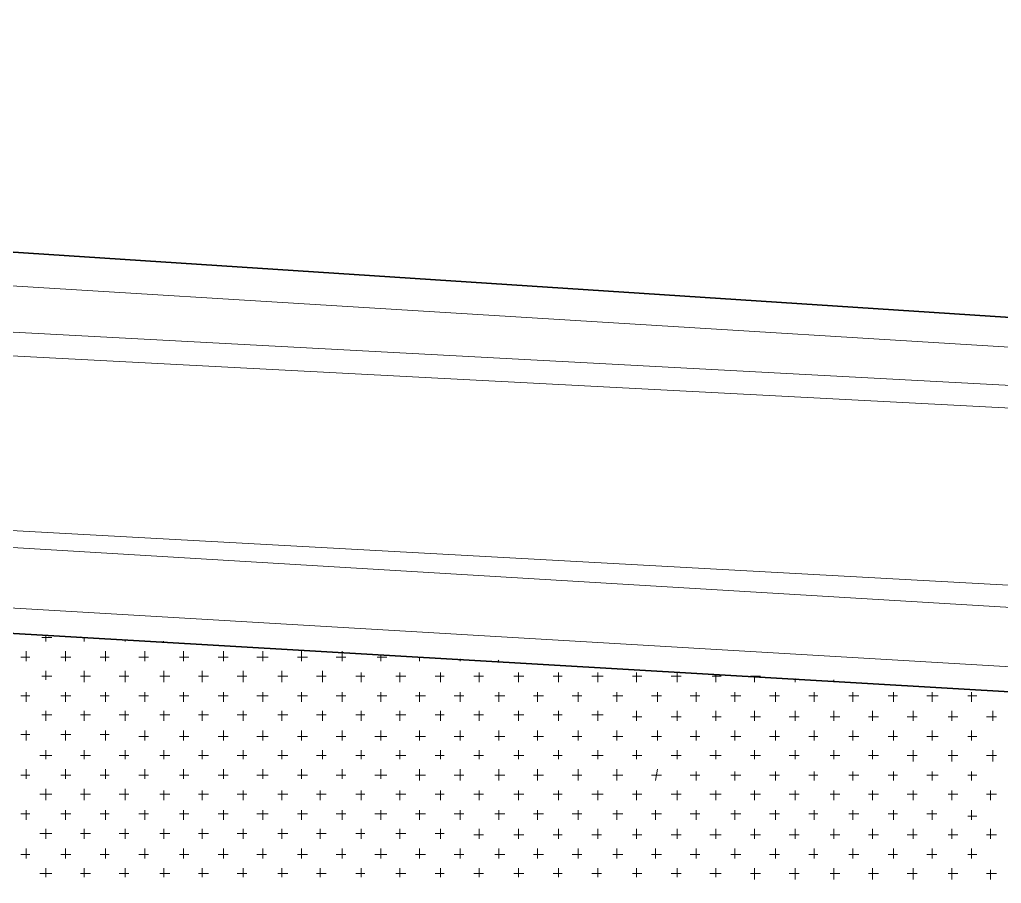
# Model space of a CAD drawing. Header units: millimetres. Extents: x -1787 to 4633, y 81 to 2259.
# Drawn here: x 831.7 to 989.6, y 1599.8 to 1738.7 of the extents above; entities that cross this region are included whole.
import ezdxf

# ---------------------------------------------------------------- set-up
doc = ezdxf.new("R2010")
doc.units = ezdxf.units.MM
doc.header["$MEASUREMENT"] = 0
doc.layers.get('0').update_dxf_attribs({"linetype": 'CONTINUOUS'})

msp = doc.modelspace()

# ---------------------------------------------------------------- linework, layer by layer
at = {"color": 1, "linetype": 'Continuous', "lineweight": 35, "true_color": 0x000001}
msp.add_lwpolyline([(552.88976, 1626.92617), (533.91772, 1680.68028), (548.87644, 1685.42329), (556.05176, 1673.62658), (771.06822, 1738.69095), (777.39223, 1721.54314), (770.21691, 1718.98921), (760.8525, 1716.19205), (761.21735, 1709.98965), (765.4739, 1696.00386), (772.64922, 1693.81477), (810.95815, 1702.5711), (1301.06918, 1670.46457)], dxfattribs=at)
at = {"color": 5, "linetype": 'Continuous', "lineweight": 20, "true_color": 0x000005}
for points in [[(1305.69058, 1666.69449), (808.52583, 1697.22001), (787.97279, 1692.84185), (769.85206, 1688.82853), (762.43351, 1692.59862), (756.83919, 1712.17874), (756.83919, 1718.38113), (772.40599, 1723.12414), (769.00075, 1733.33986), (565.05132, 1672.65365), (552.52491, 1669.49165), (547.90351, 1681.40998), (539.14719, 1678.61282), (553.49783, 1633.12857), (552.52491, 1621.57508), (522.97231, 1611.35937)], [(700.77438, 1651.73576), (1545.15178, 1601.99496), (1545.15178, 1601.99496)]]:
    msp.add_lwpolyline(points, dxfattribs=at)
at = {"color": 2, "linetype": 'Continuous', "lineweight": 20, "true_color": 0x000002}
msp.add_lwpolyline([(1290.12378, 1626.19648), (1302.89342, 1630.33141), (1307.27158, 1638.72289), (1308.85258, 1652.10061), (1301.92049, 1659.88401), (1294.13709, 1663.65409), (816.55247, 1689.19338), (764.01451, 1672.04557), (762.67674, 1668.64034), (761.82543, 1663.89733), (766.20359, 1657.69493)], close=True, dxfattribs=at)
at = {"color": 7, "linetype": 'Continuous', "lineweight": 15, "true_color": 0x000007}
msp.add_lwpolyline([(1292.92093, 1631.18272), (1302.52857, 1641.76328), (1300.70434, 1653.92484), (1291.0967, 1660.49209), (814.97146, 1685.42329), (766.44682, 1669.49165), (766.32521, 1669.61326), (769.60883, 1659.88401)], close=True, dxfattribs=at)
at = {"color": 1, "linetype": 'Continuous', "lineweight": 35, "true_color": 0x000001}
msp.add_lwpolyline([(1543.57077, 1598.22488), (698.95014, 1647.72245), (531.72863, 1598.22488), (523.33715, 1582.29323), (527.95855, 1568.0642), (553.13299, 1549.70024), (1544.5437, 1571.71267), (1551.5974, 1578.27991), (1552.57033, 1588.61724)], close=True, dxfattribs=at)
at = {"color": 3, "linetype": 'Continuous', "lineweight": 15, "true_color": 0x000003}
for points in [[(835.28128, 1639.33097), (836.86228, 1639.33097), (836.86228, 1639.33097)], [(835.88935, 1638.72289), (835.88935, 1639.69581), (835.88935, 1639.69581)], [(841.48367, 1639.33097), (841.36206, 1639.45258), (841.36206, 1639.45258)], [(842.09175, 1638.72289), (842.09175, 1639.33097), (842.09175, 1639.33097)], [(848.659, 1638.72289), (848.659, 1638.96612), (848.659, 1638.96612)], [(854.86139, 1638.72289), (854.73978, 1638.72289), (854.73978, 1638.72289)], [(832.72735, 1635.56088), (832.72735, 1637.14188), (832.72735, 1637.14188)], [(839.05136, 1635.56088), (839.05136, 1637.14188), (839.05136, 1637.14188)], [(845.49699, 1635.56088), (845.49699, 1637.14188), (845.49699, 1637.14188)], [(851.821, 1635.56088), (851.821, 1637.14188), (851.821, 1637.14188)], [(858.0234, 1635.56088), (858.0234, 1637.14188), (858.0234, 1637.14188)], [(864.46903, 1635.56088), (864.46903, 1637.14188), (864.46903, 1637.14188)], [(870.79304, 1635.56088), (870.79304, 1637.14188), (870.79304, 1637.14188)], [(876.99544, 1635.56088), (876.99544, 1637.14188), (876.99544, 1637.14188)], [(883.56268, 1635.56088), (883.56268, 1637.14188), (883.56268, 1637.14188)], [(831.87604, 1636.16896), (833.33542, 1636.16896), (833.33542, 1636.16896)], [(838.32167, 1636.16896), (839.90267, 1636.16896), (839.90267, 1636.16896)], [(844.64568, 1636.16896), (846.10507, 1636.16896), (846.10507, 1636.16896)], [(850.84808, 1636.16896), (852.42908, 1636.16896), (852.42908, 1636.16896)], [(857.41532, 1636.16896), (858.87471, 1636.16896), (858.87471, 1636.16896)], [(863.61772, 1636.16896), (865.19872, 1636.16896), (865.19872, 1636.16896)], [(869.82012, 1636.16896), (871.64435, 1636.16896), (871.64435, 1636.16896)], [(876.38736, 1636.16896), (877.96837, 1636.16896), (877.96837, 1636.16896)], [(882.58976, 1636.16896), (884.17076, 1636.16896), (884.17076, 1636.16896)], [(889.157, 1636.16896), (890.73801, 1636.16896), (890.73801, 1636.16896)], [(889.76508, 1635.56088), (889.76508, 1636.53381), (889.76508, 1636.53381)], [(895.3594, 1636.16896), (896.33233, 1636.16896), (896.33233, 1636.16896)], [(895.96748, 1635.56088), (895.96748, 1636.16896), (895.96748, 1636.16896)], [(902.53473, 1635.56088), (902.53473, 1635.92573), (902.53473, 1635.92573)], [(908.73712, 1635.56088), (908.61551, 1635.6825), (908.61551, 1635.6825)], [(835.88935, 1632.52049), (835.88935, 1633.97988), (835.88935, 1633.97988)], [(842.09175, 1632.15564), (842.09175, 1633.97988), (842.09175, 1633.97988)], [(848.659, 1632.15564), (848.659, 1633.97988), (848.659, 1633.97988)], [(854.86139, 1632.15564), (854.86139, 1633.97988), (854.86139, 1633.97988)], [(861.06379, 1632.15564), (861.06379, 1633.97988), (861.06379, 1633.97988)], [(867.63104, 1632.15564), (867.63104, 1633.97988), (867.63104, 1633.97988)], [(873.83343, 1632.15564), (873.83343, 1633.97988), (873.83343, 1633.97988)], [(880.40068, 1632.15564), (880.40068, 1633.97988), (880.40068, 1633.97988)], [(835.28128, 1633.12857), (836.86228, 1633.12857), (836.86228, 1633.12857)], [(841.48367, 1633.12857), (843.06468, 1633.12857), (843.06468, 1633.12857)], [(847.68607, 1633.12857), (849.26707, 1633.12857), (849.26707, 1633.12857)], [(854.25332, 1633.12857), (855.83432, 1633.12857), (855.83432, 1633.12857)], [(860.45571, 1633.12857), (862.03672, 1633.12857), (862.03672, 1633.12857)], [(866.65811, 1633.12857), (868.23911, 1633.12857), (868.23911, 1633.12857)], [(873.22536, 1633.12857), (874.80636, 1633.12857), (874.80636, 1633.12857)], [(879.42775, 1633.12857), (881.00876, 1633.12857), (881.00876, 1633.12857)], [(885.75177, 1633.12857), (887.21115, 1633.12857), (887.21115, 1633.12857)], [(886.60308, 1632.15564), (886.60308, 1633.73665), (886.60308, 1633.73665)], [(892.1974, 1633.12857), (893.7784, 1633.12857), (893.7784, 1633.12857)], [(892.80547, 1632.15564), (892.80547, 1633.73665), (892.80547, 1633.73665)], [(898.52141, 1633.12857), (899.9808, 1633.12857), (899.9808, 1633.12857)], [(899.37272, 1632.15564), (899.37272, 1633.73665), (899.37272, 1633.73665)], [(904.72381, 1633.12857), (906.30481, 1633.12857), (906.30481, 1633.12857)], [(905.57512, 1632.15564), (905.57512, 1633.73665), (905.57512, 1633.73665)], [(911.16944, 1633.12857), (912.75044, 1633.12857), (912.75044, 1633.12857)], [(911.89913, 1632.15564), (911.89913, 1633.73665), (911.89913, 1633.73665)], [(917.49345, 1633.12857), (918.95284, 1633.12857), (918.95284, 1633.12857)], [(918.34476, 1632.15564), (918.34476, 1633.73665), (918.34476, 1633.73665)], [(923.69585, 1633.12857), (925.52008, 1633.12857), (925.52008, 1633.12857)], [(924.66877, 1632.15564), (924.66877, 1633.73665), (924.66877, 1633.73665)], [(930.26309, 1633.12857), (931.72248, 1633.12857), (931.72248, 1633.12857)], [(930.87117, 1632.15564), (930.87117, 1633.73665), (930.87117, 1633.73665)], [(936.46549, 1633.12857), (938.04649, 1633.12857), (938.04649, 1633.12857)], [(937.43841, 1632.15564), (937.43841, 1633.73665), (937.43841, 1633.73665)], [(943.03273, 1633.12857), (944.49212, 1633.12857), (944.49212, 1633.12857)], [(943.64081, 1632.15564), (943.64081, 1633.3718), (943.64081, 1633.3718)], [(949.23513, 1633.12857), (950.81613, 1633.12857), (950.81613, 1633.12857)], [(949.84321, 1632.15564), (949.84321, 1633.12857), (949.84321, 1633.12857)], [(956.41045, 1632.15564), (956.41045, 1632.76372), (956.41045, 1632.76372)], [(962.61285, 1632.15564), (962.61285, 1632.52049), (962.61285, 1632.52049)], [(831.87604, 1629.96656), (833.33542, 1629.96656), (833.33542, 1629.96656)], [(832.72735, 1628.99364), (832.72735, 1630.57464), (832.72735, 1630.57464)], [(838.32167, 1629.96656), (839.90267, 1629.96656), (839.90267, 1629.96656)], [(839.05136, 1628.99364), (839.05136, 1630.57464), (839.05136, 1630.57464)], [(844.64568, 1629.96656), (846.10507, 1629.96656), (846.10507, 1629.96656)], [(845.49699, 1628.99364), (845.49699, 1630.57464), (845.49699, 1630.57464)], [(850.84808, 1629.96656), (852.42908, 1629.96656), (852.42908, 1629.96656)], [(851.821, 1628.99364), (851.821, 1630.57464), (851.821, 1630.57464)], [(857.41532, 1629.96656), (858.87471, 1629.96656), (858.87471, 1629.96656)], [(858.0234, 1628.99364), (858.0234, 1630.57464), (858.0234, 1630.57464)], [(863.61772, 1629.96656), (865.19872, 1629.96656), (865.19872, 1629.96656)], [(864.46903, 1628.99364), (864.46903, 1630.57464), (864.46903, 1630.57464)], [(869.82012, 1629.96656), (871.64435, 1629.96656), (871.64435, 1629.96656)], [(870.79304, 1628.99364), (870.79304, 1630.57464), (870.79304, 1630.57464)], [(876.38736, 1629.96656), (877.96837, 1629.96656), (877.96837, 1629.96656)], [(876.99544, 1628.99364), (876.99544, 1630.57464), (876.99544, 1630.57464)], [(882.58976, 1629.96656), (884.17076, 1629.96656), (884.17076, 1629.96656)], [(883.56268, 1628.99364), (883.56268, 1630.57464), (883.56268, 1630.57464)], [(889.157, 1629.96656), (890.73801, 1629.96656), (890.73801, 1629.96656)], [(889.76508, 1628.99364), (889.76508, 1630.57464), (889.76508, 1630.57464)], [(895.3594, 1629.96656), (896.94041, 1629.96656), (896.94041, 1629.96656)], [(895.96748, 1628.99364), (895.96748, 1630.57464), (895.96748, 1630.57464)], [(901.5618, 1629.96656), (903.1428, 1629.96656), (903.1428, 1629.96656)], [(902.53473, 1628.99364), (902.53473, 1630.57464), (902.53473, 1630.57464)], [(908.12904, 1629.96656), (909.71005, 1629.96656), (909.71005, 1629.96656)], [(908.73712, 1628.99364), (908.73712, 1630.57464), (908.73712, 1630.57464)], [(914.33144, 1629.96656), (915.91245, 1629.96656), (915.91245, 1629.96656)], [(914.93952, 1628.99364), (914.93952, 1630.57464), (914.93952, 1630.57464)], [(920.53384, 1629.96656), (922.11484, 1629.96656), (922.11484, 1629.96656)], [(921.50677, 1628.99364), (921.50677, 1630.57464), (921.50677, 1630.57464)], [(927.10108, 1629.96656), (928.68209, 1629.96656), (928.68209, 1629.96656)], [(927.70916, 1628.99364), (927.70916, 1630.57464), (927.70916, 1630.57464)], [(933.30348, 1629.96656), (934.88449, 1629.96656), (934.88449, 1629.96656)], [(934.27641, 1628.99364), (934.27641, 1630.57464), (934.27641, 1630.57464)], [(939.50588, 1629.96656), (941.08688, 1629.96656), (941.08688, 1629.96656)], [(940.47881, 1628.99364), (940.47881, 1630.57464), (940.47881, 1630.57464)], [(946.07312, 1629.96656), (947.65413, 1629.96656), (947.65413, 1629.96656)], [(946.6812, 1628.99364), (946.6812, 1630.57464), (946.6812, 1630.57464)], [(952.27552, 1629.96656), (953.85653, 1629.96656), (953.85653, 1629.96656)], [(953.24845, 1628.99364), (953.24845, 1630.57464), (953.24845, 1630.57464)], [(958.59954, 1629.96656), (960.05892, 1629.96656), (960.05892, 1629.96656)], [(959.45085, 1628.99364), (959.45085, 1630.57464), (959.45085, 1630.57464)], [(965.04516, 1629.96656), (966.62617, 1629.96656), (966.62617, 1629.96656)], [(965.65324, 1628.99364), (965.65324, 1630.57464), (965.65324, 1630.57464)], [(971.36918, 1629.96656), (972.82857, 1629.96656), (972.82857, 1629.96656)], [(972.22049, 1628.99364), (972.22049, 1630.57464), (972.22049, 1630.57464)], [(977.57158, 1629.96656), (979.39581, 1629.96656), (979.39581, 1629.96656)], [(978.42289, 1628.99364), (978.42289, 1630.57464), (978.42289, 1630.57464)], [(984.13882, 1629.96656), (985.59821, 1629.96656), (985.59821, 1629.96656)], [(984.7469, 1628.99364), (984.7469, 1630.57464), (984.7469, 1630.57464)], [(835.88935, 1625.95325), (835.88935, 1627.53425), (835.88935, 1627.53425)], [(842.09175, 1625.95325), (842.09175, 1627.53425), (842.09175, 1627.53425)], [(848.659, 1625.95325), (848.659, 1627.53425), (848.659, 1627.53425)], [(854.86139, 1625.95325), (854.86139, 1627.53425), (854.86139, 1627.53425)], [(861.06379, 1625.95325), (861.06379, 1627.53425), (861.06379, 1627.53425)], [(867.63104, 1625.95325), (867.63104, 1627.53425), (867.63104, 1627.53425)], [(873.83343, 1625.95325), (873.83343, 1627.53425), (873.83343, 1627.53425)], [(880.40068, 1625.95325), (880.40068, 1627.53425), (880.40068, 1627.53425)], [(886.60308, 1625.95325), (886.60308, 1627.53425), (886.60308, 1627.53425)], [(892.80547, 1625.95325), (892.80547, 1627.53425), (892.80547, 1627.53425)], [(899.37272, 1625.95325), (899.37272, 1627.53425), (899.37272, 1627.53425)], [(905.57512, 1625.95325), (905.57512, 1627.53425), (905.57512, 1627.53425)], [(911.89913, 1625.95325), (911.89913, 1627.53425), (911.89913, 1627.53425)], [(918.34476, 1625.95325), (918.34476, 1627.53425), (918.34476, 1627.53425)], [(924.66877, 1625.95325), (924.66877, 1627.53425), (924.66877, 1627.53425)], [(930.87117, 1625.95325), (930.87117, 1627.53425), (930.87117, 1627.53425)], [(937.43841, 1625.95325), (937.43841, 1627.53425), (937.43841, 1627.53425)], [(943.64081, 1625.95325), (943.64081, 1627.53425), (943.64081, 1627.53425)], [(949.84321, 1625.95325), (949.84321, 1627.53425), (949.84321, 1627.53425)], [(956.41045, 1625.95325), (956.41045, 1627.53425), (956.41045, 1627.53425)], [(962.61285, 1625.95325), (962.61285, 1627.53425), (962.61285, 1627.53425)], [(968.81525, 1625.95325), (968.81525, 1627.53425), (968.81525, 1627.53425)], [(975.38249, 1625.95325), (975.38249, 1627.53425), (975.38249, 1627.53425)], [(981.58489, 1625.95325), (981.58489, 1627.53425), (981.58489, 1627.53425)], [(988.15214, 1625.95325), (988.15214, 1627.53425), (988.15214, 1627.53425)], [(835.28128, 1626.92617), (836.86228, 1626.92617), (836.86228, 1626.92617)], [(841.48367, 1626.92617), (843.06468, 1626.92617), (843.06468, 1626.92617)], [(847.68607, 1626.92617), (849.26707, 1626.92617), (849.26707, 1626.92617)], [(854.25332, 1626.92617), (855.83432, 1626.92617), (855.83432, 1626.92617)], [(860.45571, 1626.92617), (862.03672, 1626.92617), (862.03672, 1626.92617)], [(866.65811, 1626.92617), (868.23911, 1626.92617), (868.23911, 1626.92617)], [(873.22536, 1626.92617), (874.80636, 1626.92617), (874.80636, 1626.92617)], [(879.42775, 1626.92617), (881.00876, 1626.92617), (881.00876, 1626.92617)], [(885.75177, 1626.92617), (887.21115, 1626.92617), (887.21115, 1626.92617)], [(892.1974, 1626.92617), (893.7784, 1626.92617), (893.7784, 1626.92617)], [(898.52141, 1626.92617), (899.9808, 1626.92617), (899.9808, 1626.92617)], [(904.72381, 1626.92617), (906.30481, 1626.92617), (906.30481, 1626.92617)], [(911.16944, 1626.92617), (912.75044, 1626.92617), (912.75044, 1626.92617)], [(917.49345, 1626.92617), (918.95284, 1626.92617), (918.95284, 1626.92617)], [(923.69585, 1626.92617), (925.52008, 1626.92617), (925.52008, 1626.92617)], [(930.26309, 1626.56132), (931.72248, 1626.56132), (931.72248, 1626.56132)], [(936.46549, 1626.56132), (938.04649, 1626.56132), (938.04649, 1626.56132)], [(943.03273, 1626.56132), (944.49212, 1626.56132), (944.49212, 1626.56132)], [(949.23513, 1626.56132), (950.81613, 1626.56132), (950.81613, 1626.56132)], [(955.43753, 1626.56132), (957.01853, 1626.56132), (957.01853, 1626.56132)], [(962.00477, 1626.56132), (963.58578, 1626.56132), (963.58578, 1626.56132)], [(968.20717, 1626.56132), (969.78817, 1626.56132), (969.78817, 1626.56132)], [(974.40957, 1626.56132), (975.99057, 1626.56132), (975.99057, 1626.56132)], [(980.97681, 1626.56132), (982.55782, 1626.56132), (982.55782, 1626.56132)], [(987.17921, 1626.56132), (988.76022, 1626.56132), (988.76022, 1626.56132)], [(832.72735, 1622.79124), (832.72735, 1624.37224), (832.72735, 1624.37224)], [(839.05136, 1622.79124), (839.05136, 1624.37224), (839.05136, 1624.37224)], [(845.49699, 1622.79124), (845.49699, 1624.37224), (845.49699, 1624.37224)], [(851.821, 1622.79124), (851.821, 1624.37224), (851.821, 1624.37224)], [(858.0234, 1622.79124), (858.0234, 1624.37224), (858.0234, 1624.37224)], [(864.46903, 1622.79124), (864.46903, 1624.37224), (864.46903, 1624.37224)], [(870.79304, 1622.79124), (870.79304, 1624.37224), (870.79304, 1624.37224)], [(876.99544, 1622.79124), (876.99544, 1624.37224), (876.99544, 1624.37224)], [(883.56268, 1622.79124), (883.56268, 1624.37224), (883.56268, 1624.37224)], [(889.76508, 1622.79124), (889.76508, 1624.37224), (889.76508, 1624.37224)], [(895.96748, 1622.79124), (895.96748, 1624.37224), (895.96748, 1624.37224)], [(902.53473, 1622.79124), (902.53473, 1624.37224), (902.53473, 1624.37224)], [(908.73712, 1622.79124), (908.73712, 1624.37224), (908.73712, 1624.37224)], [(914.93952, 1622.79124), (914.93952, 1624.37224), (914.93952, 1624.37224)], [(921.50677, 1622.79124), (921.50677, 1624.37224), (921.50677, 1624.37224)], [(927.70916, 1622.79124), (927.70916, 1624.37224), (927.70916, 1624.37224)], [(934.27641, 1622.79124), (934.27641, 1624.37224), (934.27641, 1624.37224)], [(940.47881, 1622.79124), (940.47881, 1624.37224), (940.47881, 1624.37224)], [(946.6812, 1622.79124), (946.6812, 1624.37224), (946.6812, 1624.37224)], [(953.24845, 1622.79124), (953.24845, 1624.37224), (953.24845, 1624.37224)], [(959.45085, 1622.79124), (959.45085, 1624.37224), (959.45085, 1624.37224)], [(965.65324, 1622.79124), (965.65324, 1624.37224), (965.65324, 1624.37224)], [(972.22049, 1622.79124), (972.22049, 1624.37224), (972.22049, 1624.37224)], [(978.42289, 1622.79124), (978.42289, 1624.37224), (978.42289, 1624.37224)], [(984.7469, 1622.79124), (984.7469, 1624.37224), (984.7469, 1624.37224)], [(831.87604, 1623.76416), (833.33542, 1623.76416), (833.33542, 1623.76416)], [(838.32167, 1623.76416), (839.90267, 1623.76416), (839.90267, 1623.76416)], [(844.64568, 1623.76416), (846.10507, 1623.76416), (846.10507, 1623.76416)], [(850.84808, 1623.39932), (852.42908, 1623.39932), (852.42908, 1623.39932)], [(857.41532, 1623.39932), (858.87471, 1623.39932), (858.87471, 1623.39932)], [(863.61772, 1623.39932), (865.19872, 1623.39932), (865.19872, 1623.39932)], [(869.82012, 1623.39932), (871.64435, 1623.39932), (871.64435, 1623.39932)], [(876.38736, 1623.39932), (877.96837, 1623.39932), (877.96837, 1623.39932)], [(882.58976, 1623.39932), (884.17076, 1623.39932), (884.17076, 1623.39932)], [(888.79216, 1623.39932), (890.73801, 1623.39932), (890.73801, 1623.39932)], [(895.3594, 1623.39932), (896.94041, 1623.39932), (896.94041, 1623.39932)], [(901.5618, 1623.39932), (903.1428, 1623.39932), (903.1428, 1623.39932)], [(908.12904, 1623.39932), (909.71005, 1623.39932), (909.71005, 1623.39932)], [(914.33144, 1623.39932), (915.91245, 1623.39932), (915.91245, 1623.39932)], [(920.53384, 1623.39932), (922.11484, 1623.39932), (922.11484, 1623.39932)], [(927.10108, 1623.39932), (928.68209, 1623.39932), (928.68209, 1623.39932)], [(933.30348, 1623.39932), (934.88449, 1623.39932), (934.88449, 1623.39932)], [(939.50588, 1623.39932), (941.08688, 1623.39932), (941.08688, 1623.39932)], [(946.07312, 1623.39932), (947.65413, 1623.39932), (947.65413, 1623.39932)], [(952.27552, 1623.39932), (953.85653, 1623.39932), (953.85653, 1623.39932)], [(958.59954, 1623.39932), (960.05892, 1623.39932), (960.05892, 1623.39932)], [(965.04516, 1623.39932), (966.62617, 1623.39932), (966.62617, 1623.39932)], [(971.36918, 1623.39932), (972.82857, 1623.39932), (972.82857, 1623.39932)], [(977.57158, 1623.39932), (979.39581, 1623.39932), (979.39581, 1623.39932)], [(984.13882, 1623.39932), (985.59821, 1623.39932), (985.59821, 1623.39932)], [(835.88935, 1619.75085), (835.88935, 1621.21024), (835.88935, 1621.21024)], [(842.09175, 1619.75085), (842.09175, 1621.21024), (842.09175, 1621.21024)], [(848.659, 1619.75085), (848.659, 1621.21024), (848.659, 1621.21024)], [(854.86139, 1619.75085), (854.86139, 1621.21024), (854.86139, 1621.21024)], [(861.06379, 1619.75085), (861.06379, 1621.21024), (861.06379, 1621.21024)], [(867.63104, 1619.75085), (867.63104, 1621.21024), (867.63104, 1621.21024)], [(873.83343, 1619.75085), (873.83343, 1621.21024), (873.83343, 1621.21024)], [(880.40068, 1619.75085), (880.40068, 1621.21024), (880.40068, 1621.21024)], [(886.60308, 1619.75085), (886.60308, 1621.21024), (886.60308, 1621.21024)], [(892.80547, 1619.75085), (892.80547, 1621.21024), (892.80547, 1621.21024)], [(899.37272, 1619.75085), (899.37272, 1621.21024), (899.37272, 1621.21024)], [(905.57512, 1619.75085), (905.57512, 1621.21024), (905.57512, 1621.21024)], [(911.89913, 1619.75085), (911.89913, 1621.21024), (911.89913, 1621.21024)], [(918.34476, 1619.75085), (918.34476, 1621.21024), (918.34476, 1621.21024)], [(924.66877, 1619.75085), (924.66877, 1621.21024), (924.66877, 1621.21024)], [(930.87117, 1619.75085), (930.87117, 1621.21024), (930.87117, 1621.21024)], [(937.43841, 1619.75085), (937.43841, 1621.21024), (937.43841, 1621.21024)], [(943.64081, 1619.75085), (943.64081, 1621.21024), (943.64081, 1621.21024)], [(949.84321, 1619.75085), (949.84321, 1621.21024), (949.84321, 1621.21024)], [(956.41045, 1619.75085), (956.41045, 1621.21024), (956.41045, 1621.21024)], [(962.61285, 1619.75085), (962.61285, 1621.21024), (962.61285, 1621.21024)], [(968.81525, 1619.75085), (968.81525, 1621.21024), (968.81525, 1621.21024)], [(975.38249, 1619.386), (975.38249, 1621.21024), (975.38249, 1621.21024)], [(981.58489, 1619.386), (981.58489, 1621.21024), (981.58489, 1621.21024)], [(988.15214, 1619.386), (988.15214, 1621.21024), (988.15214, 1621.21024)], [(834.91643, 1620.35893), (836.86228, 1620.35893), (836.86228, 1620.35893)], [(841.48367, 1620.35893), (843.06468, 1620.35893), (843.06468, 1620.35893)], [(847.68607, 1620.35893), (849.26707, 1620.35893), (849.26707, 1620.35893)], [(854.25332, 1620.35893), (855.83432, 1620.35893), (855.83432, 1620.35893)], [(860.45571, 1620.35893), (862.03672, 1620.35893), (862.03672, 1620.35893)], [(866.65811, 1620.35893), (868.23911, 1620.35893), (868.23911, 1620.35893)], [(873.22536, 1620.35893), (874.80636, 1620.35893), (874.80636, 1620.35893)], [(879.42775, 1620.35893), (881.00876, 1620.35893), (881.00876, 1620.35893)], [(885.75177, 1620.35893), (887.21115, 1620.35893), (887.21115, 1620.35893)], [(892.1974, 1620.35893), (893.7784, 1620.35893), (893.7784, 1620.35893)], [(898.52141, 1620.35893), (899.9808, 1620.35893), (899.9808, 1620.35893)], [(904.72381, 1620.35893), (906.30481, 1620.35893), (906.30481, 1620.35893)], [(911.16944, 1620.35893), (912.75044, 1620.35893), (912.75044, 1620.35893)], [(917.49345, 1620.35893), (918.95284, 1620.35893), (918.95284, 1620.35893)], [(923.69585, 1620.35893), (925.52008, 1620.35893), (925.52008, 1620.35893)], [(930.26309, 1620.35893), (931.72248, 1620.35893), (931.72248, 1620.35893)], [(936.46549, 1620.35893), (938.04649, 1620.35893), (938.04649, 1620.35893)], [(942.66789, 1620.35893), (944.49212, 1620.35893), (944.49212, 1620.35893)], [(949.23513, 1620.35893), (950.81613, 1620.35893), (950.81613, 1620.35893)], [(955.43753, 1620.35893), (957.01853, 1620.35893), (957.01853, 1620.35893)], [(962.00477, 1620.35893), (963.58578, 1620.35893), (963.58578, 1620.35893)], [(968.20717, 1620.35893), (969.78817, 1620.35893), (969.78817, 1620.35893)], [(974.40957, 1620.35893), (975.99057, 1620.35893), (975.99057, 1620.35893)], [(980.97681, 1620.35893), (982.55782, 1620.35893), (982.55782, 1620.35893)], [(987.17921, 1620.35893), (988.76022, 1620.35893), (988.76022, 1620.35893)], [(832.72735, 1616.58884), (832.72735, 1618.16984), (832.72735, 1618.16984)], [(839.05136, 1616.58884), (839.05136, 1618.16984), (839.05136, 1618.16984)], [(845.49699, 1616.58884), (845.49699, 1618.16984), (845.49699, 1618.16984)], [(851.821, 1616.58884), (851.821, 1618.16984), (851.821, 1618.16984)], [(858.0234, 1616.58884), (858.0234, 1618.16984), (858.0234, 1618.16984)], [(864.46903, 1616.58884), (864.46903, 1618.16984), (864.46903, 1618.16984)], [(870.79304, 1616.58884), (870.79304, 1618.16984), (870.79304, 1618.16984)], [(876.99544, 1616.58884), (876.99544, 1618.16984), (876.99544, 1618.16984)], [(883.56268, 1616.58884), (883.56268, 1618.16984), (883.56268, 1618.16984)], [(889.76508, 1616.58884), (889.76508, 1618.16984), (889.76508, 1618.16984)], [(895.96748, 1616.34561), (895.96748, 1618.16984), (895.96748, 1618.16984)], [(902.53473, 1616.34561), (902.53473, 1618.16984), (902.53473, 1618.16984)], [(908.73712, 1616.34561), (908.73712, 1618.16984), (908.73712, 1618.16984)], [(914.93952, 1616.34561), (914.93952, 1618.16984), (914.93952, 1618.16984)], [(921.50677, 1616.34561), (921.50677, 1618.16984), (921.50677, 1618.16984)], [(927.70916, 1616.34561), (927.70916, 1618.16984), (927.70916, 1618.16984)], [(933.91156, 1616.34561), (934.27641, 1618.16984), (934.27641, 1618.16984)], [(831.87604, 1617.19692), (833.33542, 1617.19692), (833.33542, 1617.19692)], [(838.32167, 1617.19692), (839.90267, 1617.19692), (839.90267, 1617.19692)], [(844.64568, 1617.19692), (846.10507, 1617.19692), (846.10507, 1617.19692)], [(850.84808, 1617.19692), (852.42908, 1617.19692), (852.42908, 1617.19692)], [(857.41532, 1617.19692), (858.87471, 1617.19692), (858.87471, 1617.19692)], [(863.61772, 1617.19692), (865.19872, 1617.19692), (865.19872, 1617.19692)], [(869.82012, 1617.19692), (871.64435, 1617.19692), (871.64435, 1617.19692)], [(876.38736, 1617.19692), (877.96837, 1617.19692), (877.96837, 1617.19692)], [(882.58976, 1617.19692), (884.17076, 1617.19692), (884.17076, 1617.19692)], [(888.79216, 1617.19692), (890.73801, 1617.19692), (890.73801, 1617.19692)], [(895.3594, 1617.19692), (896.94041, 1617.19692), (896.94041, 1617.19692)], [(901.5618, 1617.19692), (903.1428, 1617.19692), (903.1428, 1617.19692)], [(908.12904, 1617.19692), (909.71005, 1617.19692), (909.71005, 1617.19692)], [(914.33144, 1617.19692), (915.91245, 1617.19692), (915.91245, 1617.19692)], [(920.53384, 1617.19692), (922.11484, 1617.19692), (922.11484, 1617.19692)], [(927.10108, 1617.19692), (928.68209, 1617.19692), (928.68209, 1617.19692)], [(933.30348, 1617.19692), (934.88449, 1617.19692), (934.88449, 1617.19692)], [(939.50588, 1617.19692), (941.08688, 1617.19692), (941.08688, 1617.19692)], [(940.47881, 1616.34561), (940.47881, 1617.805), (940.47881, 1617.805)], [(946.07312, 1617.19692), (947.65413, 1617.19692), (947.65413, 1617.19692)], [(946.6812, 1616.34561), (946.6812, 1617.805), (946.6812, 1617.805)], [(952.27552, 1617.19692), (953.85653, 1617.19692), (953.85653, 1617.19692)], [(953.24845, 1616.34561), (953.24845, 1617.805), (953.24845, 1617.805)], [(958.59954, 1617.19692), (960.05892, 1617.19692), (960.05892, 1617.19692)], [(959.45085, 1616.34561), (959.45085, 1617.805), (959.45085, 1617.805)], [(965.04516, 1617.19692), (966.62617, 1617.19692), (966.62617, 1617.19692)], [(965.65324, 1616.34561), (965.65324, 1617.805), (965.65324, 1617.805)], [(971.36918, 1617.19692), (972.82857, 1617.19692), (972.82857, 1617.19692)], [(972.22049, 1616.34561), (972.22049, 1617.805), (972.22049, 1617.805)], [(977.57158, 1617.19692), (979.39581, 1617.19692), (979.39581, 1617.19692)], [(978.42289, 1616.34561), (978.42289, 1617.805), (978.42289, 1617.805)], [(984.13882, 1617.19692), (985.59821, 1617.19692), (985.59821, 1617.19692)], [(984.7469, 1616.34561), (984.7469, 1617.805), (984.7469, 1617.805)], [(835.88935, 1613.1836), (835.88935, 1615.00784), (835.88935, 1615.00784)], [(842.09175, 1613.1836), (842.09175, 1615.00784), (842.09175, 1615.00784)], [(848.659, 1613.1836), (848.659, 1615.00784), (848.659, 1615.00784)], [(834.91643, 1614.15653), (836.86228, 1614.15653), (836.86228, 1614.15653)], [(841.48367, 1614.15653), (843.06468, 1614.15653), (843.06468, 1614.15653)], [(847.68607, 1614.15653), (849.26707, 1614.15653), (849.26707, 1614.15653)], [(854.25332, 1614.15653), (855.83432, 1614.15653), (855.83432, 1614.15653)], [(854.86139, 1613.1836), (854.86139, 1614.76461), (854.86139, 1614.76461)], [(860.45571, 1614.15653), (862.03672, 1614.15653), (862.03672, 1614.15653)], [(861.06379, 1613.1836), (861.06379, 1614.76461), (861.06379, 1614.76461)], [(866.65811, 1614.15653), (868.23911, 1614.15653), (868.23911, 1614.15653)], [(867.63104, 1613.1836), (867.63104, 1614.76461), (867.63104, 1614.76461)], [(873.22536, 1614.15653), (874.80636, 1614.15653), (874.80636, 1614.15653)], [(873.83343, 1613.1836), (873.83343, 1614.76461), (873.83343, 1614.76461)], [(879.42775, 1614.15653), (881.00876, 1614.15653), (881.00876, 1614.15653)], [(880.03583, 1613.1836), (880.03583, 1614.76461), (880.03583, 1614.76461)], [(885.75177, 1614.15653), (887.21115, 1614.15653), (887.21115, 1614.15653)], [(886.60308, 1613.1836), (886.60308, 1614.76461), (886.60308, 1614.76461)], [(892.1974, 1614.15653), (893.7784, 1614.15653), (893.7784, 1614.15653)], [(892.80547, 1613.1836), (892.80547, 1614.76461), (892.80547, 1614.76461)], [(898.52141, 1614.15653), (899.9808, 1614.15653), (899.9808, 1614.15653)], [(899.37272, 1613.1836), (899.37272, 1614.76461), (899.37272, 1614.76461)], [(904.72381, 1614.15653), (906.30481, 1614.15653), (906.30481, 1614.15653)], [(905.57512, 1613.1836), (905.57512, 1614.76461), (905.57512, 1614.76461)], [(911.16944, 1614.15653), (912.75044, 1614.15653), (912.75044, 1614.15653)], [(911.89913, 1613.1836), (911.89913, 1614.76461), (911.89913, 1614.76461)], [(917.49345, 1614.15653), (918.95284, 1614.15653), (918.95284, 1614.15653)], [(918.34476, 1613.1836), (918.34476, 1614.76461), (918.34476, 1614.76461)], [(923.69585, 1614.15653), (925.52008, 1614.15653), (925.52008, 1614.15653)], [(924.66877, 1613.1836), (924.66877, 1614.76461), (924.66877, 1614.76461)], [(930.26309, 1614.15653), (931.72248, 1614.15653), (931.72248, 1614.15653)], [(930.87117, 1613.1836), (930.87117, 1614.76461), (930.87117, 1614.76461)], [(936.46549, 1614.15653), (938.04649, 1614.15653), (938.04649, 1614.15653)], [(937.43841, 1613.1836), (937.43841, 1614.76461), (937.43841, 1614.76461)], [(942.66789, 1614.15653), (944.49212, 1614.15653), (944.49212, 1614.15653)], [(943.64081, 1613.1836), (943.64081, 1614.76461), (943.64081, 1614.76461)], [(949.23513, 1614.15653), (950.81613, 1614.15653), (950.81613, 1614.15653)], [(949.84321, 1613.1836), (949.84321, 1614.76461), (949.84321, 1614.76461)], [(955.43753, 1614.15653), (957.01853, 1614.15653), (957.01853, 1614.15653)], [(956.41045, 1613.1836), (956.41045, 1614.76461), (956.41045, 1614.76461)], [(962.00477, 1614.15653), (963.58578, 1614.15653), (963.58578, 1614.15653)], [(962.61285, 1613.1836), (962.61285, 1614.76461), (962.61285, 1614.76461)], [(968.20717, 1614.15653), (969.78817, 1614.15653), (969.78817, 1614.15653)], [(968.81525, 1613.1836), (968.81525, 1614.76461), (968.81525, 1614.76461)], [(974.40957, 1614.15653), (975.99057, 1614.15653), (975.99057, 1614.15653)], [(975.38249, 1613.1836), (975.38249, 1614.76461), (975.38249, 1614.76461)], [(980.97681, 1614.15653), (982.55782, 1614.15653), (982.55782, 1614.15653)], [(981.58489, 1613.1836), (981.58489, 1614.76461), (981.58489, 1614.76461)], [(987.17921, 1614.15653), (988.76022, 1614.15653), (988.76022, 1614.15653)], [(987.78729, 1613.1836), (987.78729, 1614.76461), (987.78729, 1614.76461)], [(831.87604, 1610.99452), (833.33542, 1610.99452), (833.33542, 1610.99452)], [(832.72735, 1610.0216), (832.72735, 1611.6026), (832.72735, 1611.6026)], [(838.32167, 1610.99452), (839.90267, 1610.99452), (839.90267, 1610.99452)], [(839.05136, 1610.0216), (839.05136, 1611.6026), (839.05136, 1611.6026)], [(844.64568, 1610.99452), (846.10507, 1610.99452), (846.10507, 1610.99452)], [(845.49699, 1610.0216), (845.49699, 1611.6026), (845.49699, 1611.6026)], [(850.84808, 1610.99452), (852.42908, 1610.99452), (852.42908, 1610.99452)], [(851.821, 1610.0216), (851.821, 1611.6026), (851.821, 1611.6026)], [(857.41532, 1610.99452), (858.87471, 1610.99452), (858.87471, 1610.99452)], [(858.0234, 1610.0216), (858.0234, 1611.6026), (858.0234, 1611.6026)], [(863.61772, 1610.99452), (865.19872, 1610.99452), (865.19872, 1610.99452)], [(864.46903, 1610.0216), (864.46903, 1611.6026), (864.46903, 1611.6026)], [(869.82012, 1610.99452), (871.64435, 1610.99452), (871.64435, 1610.99452)], [(870.79304, 1610.0216), (870.79304, 1611.6026), (870.79304, 1611.6026)], [(876.38736, 1610.99452), (877.96837, 1610.99452), (877.96837, 1610.99452)], [(876.99544, 1610.0216), (876.99544, 1611.6026), (876.99544, 1611.6026)], [(882.58976, 1610.99452), (884.17076, 1610.99452), (884.17076, 1610.99452)], [(883.56268, 1610.0216), (883.56268, 1611.6026), (883.56268, 1611.6026)], [(888.79216, 1610.99452), (890.73801, 1610.99452), (890.73801, 1610.99452)], [(889.76508, 1610.0216), (889.76508, 1611.6026), (889.76508, 1611.6026)], [(895.3594, 1610.99452), (896.94041, 1610.99452), (896.94041, 1610.99452)], [(895.96748, 1610.0216), (895.96748, 1611.6026), (895.96748, 1611.6026)], [(901.5618, 1610.99452), (903.1428, 1610.99452), (903.1428, 1610.99452)], [(902.53473, 1610.0216), (902.53473, 1611.6026), (902.53473, 1611.6026)], [(908.12904, 1610.99452), (909.71005, 1610.99452), (909.71005, 1610.99452)], [(908.73712, 1610.0216), (908.73712, 1611.6026), (908.73712, 1611.6026)], [(914.33144, 1610.99452), (915.91245, 1610.99452), (915.91245, 1610.99452)], [(914.93952, 1610.0216), (914.93952, 1611.6026), (914.93952, 1611.6026)], [(920.53384, 1610.99452), (922.11484, 1610.99452), (922.11484, 1610.99452)], [(921.50677, 1610.0216), (921.50677, 1611.6026), (921.50677, 1611.6026)], [(927.10108, 1610.99452), (928.68209, 1610.99452), (928.68209, 1610.99452)], [(927.70916, 1610.0216), (927.70916, 1611.6026), (927.70916, 1611.6026)], [(933.30348, 1610.99452), (934.88449, 1610.99452), (934.88449, 1610.99452)], [(933.91156, 1610.0216), (933.91156, 1611.6026), (933.91156, 1611.6026)], [(939.50588, 1610.99452), (941.08688, 1610.99452), (941.08688, 1610.99452)], [(940.47881, 1610.0216), (940.47881, 1611.6026), (940.47881, 1611.6026)], [(946.07312, 1610.99452), (947.65413, 1610.99452), (947.65413, 1610.99452)], [(946.6812, 1610.0216), (946.6812, 1611.6026), (946.6812, 1611.6026)], [(952.27552, 1610.99452), (953.85653, 1610.99452), (953.85653, 1610.99452)], [(953.24845, 1610.0216), (953.24845, 1611.6026), (953.24845, 1611.6026)], [(958.59954, 1610.99452), (960.05892, 1610.99452), (960.05892, 1610.99452)], [(959.45085, 1610.0216), (959.45085, 1611.6026), (959.45085, 1611.6026)], [(965.04516, 1610.99452), (966.62617, 1610.99452), (966.62617, 1610.99452)], [(965.65324, 1610.0216), (965.65324, 1611.6026), (965.65324, 1611.6026)], [(971.36918, 1610.99452), (972.82857, 1610.99452), (972.82857, 1610.99452)], [(972.22049, 1610.0216), (972.22049, 1611.6026), (972.22049, 1611.6026)], [(977.57158, 1610.99452), (979.15258, 1610.99452), (979.15258, 1610.99452)], [(978.42289, 1610.0216), (978.42289, 1611.6026), (978.42289, 1611.6026)], [(984.13882, 1610.62967), (985.59821, 1610.62967), (985.59821, 1610.62967)], [(984.7469, 1610.0216), (984.7469, 1611.6026), (984.7469, 1611.6026)], [(834.91643, 1607.83251), (836.86228, 1607.83251), (836.86228, 1607.83251)], [(835.88935, 1606.98121), (835.88935, 1608.56221), (835.88935, 1608.56221)], [(841.48367, 1607.83251), (843.06468, 1607.83251), (843.06468, 1607.83251)], [(842.09175, 1606.98121), (842.09175, 1608.56221), (842.09175, 1608.56221)], [(847.68607, 1607.83251), (849.26707, 1607.83251), (849.26707, 1607.83251)], [(848.659, 1606.98121), (848.659, 1608.56221), (848.659, 1608.56221)], [(854.25332, 1607.83251), (855.83432, 1607.83251), (855.83432, 1607.83251)], [(854.86139, 1606.98121), (854.86139, 1608.56221), (854.86139, 1608.56221)], [(860.45571, 1607.83251), (862.03672, 1607.83251), (862.03672, 1607.83251)], [(861.06379, 1606.98121), (861.06379, 1608.56221), (861.06379, 1608.56221)], [(866.65811, 1607.83251), (868.23911, 1607.83251), (868.23911, 1607.83251)], [(867.63104, 1606.98121), (867.63104, 1608.56221), (867.63104, 1608.56221)], [(873.22536, 1607.83251), (874.80636, 1607.83251), (874.80636, 1607.83251)], [(873.83343, 1606.98121), (873.83343, 1608.56221), (873.83343, 1608.56221)], [(879.42775, 1607.83251), (881.00876, 1607.83251), (881.00876, 1607.83251)], [(880.03583, 1606.98121), (880.03583, 1608.56221), (880.03583, 1608.56221)], [(885.75177, 1607.83251), (887.21115, 1607.83251), (887.21115, 1607.83251)], [(886.60308, 1606.98121), (886.60308, 1608.56221), (886.60308, 1608.56221)], [(892.1974, 1607.83251), (893.7784, 1607.83251), (893.7784, 1607.83251)], [(892.80547, 1606.98121), (892.80547, 1608.56221), (892.80547, 1608.56221)], [(898.52141, 1607.83251), (899.9808, 1607.83251), (899.9808, 1607.83251)], [(899.37272, 1606.98121), (899.37272, 1608.56221), (899.37272, 1608.56221)], [(904.72381, 1607.58928), (906.30481, 1607.58928), (906.30481, 1607.58928)], [(905.57512, 1606.98121), (905.57512, 1608.56221), (905.57512, 1608.56221)], [(911.16944, 1607.58928), (912.75044, 1607.58928), (912.75044, 1607.58928)], [(911.89913, 1606.98121), (911.89913, 1608.56221), (911.89913, 1608.56221)], [(917.49345, 1607.58928), (918.95284, 1607.58928), (918.95284, 1607.58928)], [(918.34476, 1606.98121), (918.34476, 1608.56221), (918.34476, 1608.56221)], [(923.69585, 1607.58928), (925.27685, 1607.58928), (925.27685, 1607.58928)], [(924.66877, 1606.98121), (924.66877, 1608.56221), (924.66877, 1608.56221)], [(930.26309, 1607.58928), (931.72248, 1607.58928), (931.72248, 1607.58928)], [(930.87117, 1606.98121), (930.87117, 1608.56221), (930.87117, 1608.56221)], [(936.46549, 1607.58928), (938.04649, 1607.58928), (938.04649, 1607.58928)], [(937.43841, 1606.98121), (937.43841, 1608.56221), (937.43841, 1608.56221)], [(942.66789, 1607.58928), (944.49212, 1607.58928), (944.49212, 1607.58928)], [(943.64081, 1606.98121), (943.64081, 1608.56221), (943.64081, 1608.56221)], [(949.23513, 1607.58928), (950.81613, 1607.58928), (950.81613, 1607.58928)], [(949.84321, 1606.98121), (949.84321, 1608.56221), (949.84321, 1608.56221)], [(955.43753, 1607.58928), (957.01853, 1607.58928), (957.01853, 1607.58928)], [(956.41045, 1606.98121), (956.41045, 1608.56221), (956.41045, 1608.56221)], [(962.00477, 1607.58928), (963.58578, 1607.58928), (963.58578, 1607.58928)], [(962.61285, 1606.98121), (962.61285, 1608.56221), (962.61285, 1608.56221)], [(968.20717, 1607.58928), (969.78817, 1607.58928), (969.78817, 1607.58928)], [(968.81525, 1606.98121), (968.81525, 1608.56221), (968.81525, 1608.56221)], [(974.40957, 1607.58928), (975.99057, 1607.58928), (975.99057, 1607.58928)], [(975.38249, 1606.98121), (975.38249, 1608.56221), (975.38249, 1608.56221)], [(980.97681, 1607.58928), (982.55782, 1607.58928), (982.55782, 1607.58928)], [(981.58489, 1606.98121), (981.58489, 1608.56221), (981.58489, 1608.56221)], [(987.17921, 1607.58928), (988.76022, 1607.58928), (988.76022, 1607.58928)], [(987.78729, 1606.98121), (987.78729, 1608.56221), (987.78729, 1608.56221)], [(831.87604, 1604.42728), (833.33542, 1604.42728), (833.33542, 1604.42728)], [(832.72735, 1603.8192), (832.72735, 1605.4002), (832.72735, 1605.4002)], [(838.32167, 1604.42728), (839.90267, 1604.42728), (839.90267, 1604.42728)], [(839.05136, 1603.8192), (839.05136, 1605.4002), (839.05136, 1605.4002)], [(844.64568, 1604.42728), (846.10507, 1604.42728), (846.10507, 1604.42728)], [(845.49699, 1603.8192), (845.49699, 1605.4002), (845.49699, 1605.4002)], [(850.84808, 1604.42728), (852.42908, 1604.42728), (852.42908, 1604.42728)], [(851.821, 1603.8192), (851.821, 1605.4002), (851.821, 1605.4002)], [(857.41532, 1604.42728), (858.87471, 1604.42728), (858.87471, 1604.42728)], [(858.0234, 1603.8192), (858.0234, 1605.4002), (858.0234, 1605.4002)], [(863.61772, 1604.42728), (865.19872, 1604.42728), (865.19872, 1604.42728)], [(864.46903, 1603.8192), (864.46903, 1605.4002), (864.46903, 1605.4002)], [(869.82012, 1604.42728), (871.40112, 1604.42728), (871.40112, 1604.42728)], [(870.79304, 1603.8192), (870.79304, 1605.4002), (870.79304, 1605.4002)], [(876.38736, 1604.42728), (877.96837, 1604.42728), (877.96837, 1604.42728)], [(876.99544, 1603.8192), (876.99544, 1605.4002), (876.99544, 1605.4002)], [(882.58976, 1604.42728), (884.17076, 1604.42728), (884.17076, 1604.42728)], [(883.56268, 1603.8192), (883.56268, 1605.4002), (883.56268, 1605.4002)], [(888.79216, 1604.42728), (890.73801, 1604.42728), (890.73801, 1604.42728)], [(889.76508, 1603.8192), (889.76508, 1605.4002), (889.76508, 1605.4002)], [(895.3594, 1604.42728), (896.94041, 1604.42728), (896.94041, 1604.42728)], [(895.96748, 1603.8192), (895.96748, 1605.4002), (895.96748, 1605.4002)], [(901.5618, 1604.42728), (903.1428, 1604.42728), (903.1428, 1604.42728)], [(902.53473, 1603.8192), (902.53473, 1605.4002), (902.53473, 1605.4002)], [(908.12904, 1604.42728), (909.71005, 1604.42728), (909.71005, 1604.42728)], [(908.73712, 1603.8192), (908.73712, 1605.4002), (908.73712, 1605.4002)], [(914.33144, 1604.42728), (915.91245, 1604.42728), (915.91245, 1604.42728)], [(914.93952, 1603.8192), (914.93952, 1605.4002), (914.93952, 1605.4002)], [(920.53384, 1604.42728), (922.11484, 1604.42728), (922.11484, 1604.42728)], [(921.50677, 1603.8192), (921.50677, 1605.4002), (921.50677, 1605.4002)], [(927.10108, 1604.42728), (928.68209, 1604.42728), (928.68209, 1604.42728)], [(927.70916, 1603.8192), (927.70916, 1605.4002), (927.70916, 1605.4002)], [(933.30348, 1604.42728), (934.88449, 1604.42728), (934.88449, 1604.42728)], [(933.91156, 1603.8192), (933.91156, 1605.4002), (933.91156, 1605.4002)], [(939.50588, 1604.42728), (941.08688, 1604.42728), (941.08688, 1604.42728)], [(940.47881, 1603.8192), (940.47881, 1605.4002), (940.47881, 1605.4002)], [(946.07312, 1604.42728), (947.65413, 1604.42728), (947.65413, 1604.42728)], [(946.6812, 1603.8192), (946.6812, 1605.4002), (946.6812, 1605.4002)], [(952.27552, 1604.42728), (953.85653, 1604.42728), (953.85653, 1604.42728)], [(953.24845, 1603.8192), (953.24845, 1605.4002), (953.24845, 1605.4002)], [(958.59954, 1604.42728), (960.05892, 1604.42728), (960.05892, 1604.42728)], [(959.45085, 1603.8192), (959.45085, 1605.4002), (959.45085, 1605.4002)], [(965.04516, 1604.42728), (966.62617, 1604.42728), (966.62617, 1604.42728)], [(965.65324, 1603.8192), (965.65324, 1605.4002), (965.65324, 1605.4002)], [(971.36918, 1604.42728), (972.82857, 1604.42728), (972.82857, 1604.42728)], [(972.22049, 1603.8192), (972.22049, 1605.4002), (972.22049, 1605.4002)], [(977.57158, 1604.42728), (979.15258, 1604.42728), (979.15258, 1604.42728)], [(978.42289, 1603.8192), (978.42289, 1605.4002), (978.42289, 1605.4002)], [(984.13882, 1604.42728), (985.59821, 1604.42728), (985.59821, 1604.42728)], [(984.7469, 1603.8192), (984.7469, 1605.4002), (984.7469, 1605.4002)], [(834.91643, 1601.38689), (836.86228, 1601.38689), (836.86228, 1601.38689)], [(835.88935, 1600.77881), (835.88935, 1602.2382), (835.88935, 1602.2382)], [(841.48367, 1601.38689), (843.06468, 1601.38689), (843.06468, 1601.38689)], [(842.09175, 1600.77881), (842.09175, 1602.2382), (842.09175, 1602.2382)], [(847.68607, 1601.38689), (849.26707, 1601.38689), (849.26707, 1601.38689)], [(848.659, 1600.77881), (848.659, 1602.2382), (848.659, 1602.2382)], [(854.25332, 1601.38689), (855.83432, 1601.38689), (855.83432, 1601.38689)], [(854.86139, 1600.77881), (854.86139, 1602.2382), (854.86139, 1602.2382)], [(860.45571, 1601.38689), (862.03672, 1601.38689), (862.03672, 1601.38689)], [(861.06379, 1600.77881), (861.06379, 1602.2382), (861.06379, 1602.2382)], [(866.65811, 1601.38689), (868.23911, 1601.38689), (868.23911, 1601.38689)], [(867.63104, 1600.77881), (867.63104, 1602.2382), (867.63104, 1602.2382)], [(873.22536, 1601.38689), (874.80636, 1601.38689), (874.80636, 1601.38689)], [(873.83343, 1600.77881), (873.83343, 1602.2382), (873.83343, 1602.2382)], [(879.42775, 1601.38689), (881.00876, 1601.38689), (881.00876, 1601.38689)], [(880.03583, 1600.77881), (880.03583, 1602.2382), (880.03583, 1602.2382)], [(885.75177, 1601.38689), (887.21115, 1601.38689), (887.21115, 1601.38689)], [(886.60308, 1600.77881), (886.60308, 1602.2382), (886.60308, 1602.2382)], [(892.1974, 1601.38689), (893.7784, 1601.38689), (893.7784, 1601.38689)], [(892.80547, 1600.77881), (892.80547, 1602.2382), (892.80547, 1602.2382)], [(898.52141, 1601.38689), (899.9808, 1601.38689), (899.9808, 1601.38689)], [(899.37272, 1600.77881), (899.37272, 1602.2382), (899.37272, 1602.2382)], [(904.72381, 1601.38689), (906.30481, 1601.38689), (906.30481, 1601.38689)], [(905.57512, 1600.77881), (905.57512, 1602.2382), (905.57512, 1602.2382)], [(911.16944, 1601.38689), (912.75044, 1601.38689), (912.75044, 1601.38689)], [(911.89913, 1600.77881), (911.89913, 1602.2382), (911.89913, 1602.2382)], [(917.49345, 1601.38689), (918.95284, 1601.38689), (918.95284, 1601.38689)], [(918.34476, 1600.77881), (918.34476, 1602.2382), (918.34476, 1602.2382)], [(923.69585, 1601.38689), (925.27685, 1601.38689), (925.27685, 1601.38689)], [(924.66877, 1600.77881), (924.66877, 1602.2382), (924.66877, 1602.2382)], [(930.26309, 1601.38689), (931.72248, 1601.38689), (931.72248, 1601.38689)], [(930.87117, 1600.77881), (930.87117, 1602.2382), (930.87117, 1602.2382)], [(936.46549, 1601.38689), (938.04649, 1601.38689), (938.04649, 1601.38689)], [(937.43841, 1600.77881), (937.43841, 1602.2382), (937.43841, 1602.2382)], [(942.66789, 1601.38689), (944.49212, 1601.38689), (944.49212, 1601.38689)], [(943.64081, 1600.77881), (943.64081, 1602.2382), (943.64081, 1602.2382)], [(949.23513, 1601.38689), (950.81613, 1601.38689), (950.81613, 1601.38689)], [(949.84321, 1600.41396), (949.84321, 1602.2382), (949.84321, 1602.2382)], [(955.43753, 1601.38689), (957.01853, 1601.38689), (957.01853, 1601.38689)], [(956.41045, 1600.41396), (956.41045, 1602.2382), (956.41045, 1602.2382)], [(962.00477, 1601.38689), (963.58578, 1601.38689), (963.58578, 1601.38689)], [(962.61285, 1600.41396), (962.61285, 1602.2382), (962.61285, 1602.2382)], [(968.20717, 1601.38689), (969.78817, 1601.38689), (969.78817, 1601.38689)], [(968.81525, 1600.41396), (968.81525, 1602.2382), (968.81525, 1602.2382)], [(974.40957, 1601.38689), (975.99057, 1601.38689), (975.99057, 1601.38689)], [(975.38249, 1600.41396), (975.38249, 1602.2382), (975.38249, 1602.2382)], [(980.97681, 1601.38689), (982.55782, 1601.38689), (982.55782, 1601.38689)], [(981.58489, 1600.41396), (981.58489, 1602.2382), (981.58489, 1602.2382)], [(987.17921, 1601.38689), (988.76022, 1601.38689), (988.76022, 1601.38689)], [(987.78729, 1600.41396), (987.78729, 1601.99496), (987.78729, 1601.99496)]]:
    msp.add_lwpolyline(points, dxfattribs=at)

doc.saveas('drawing.dxf')
